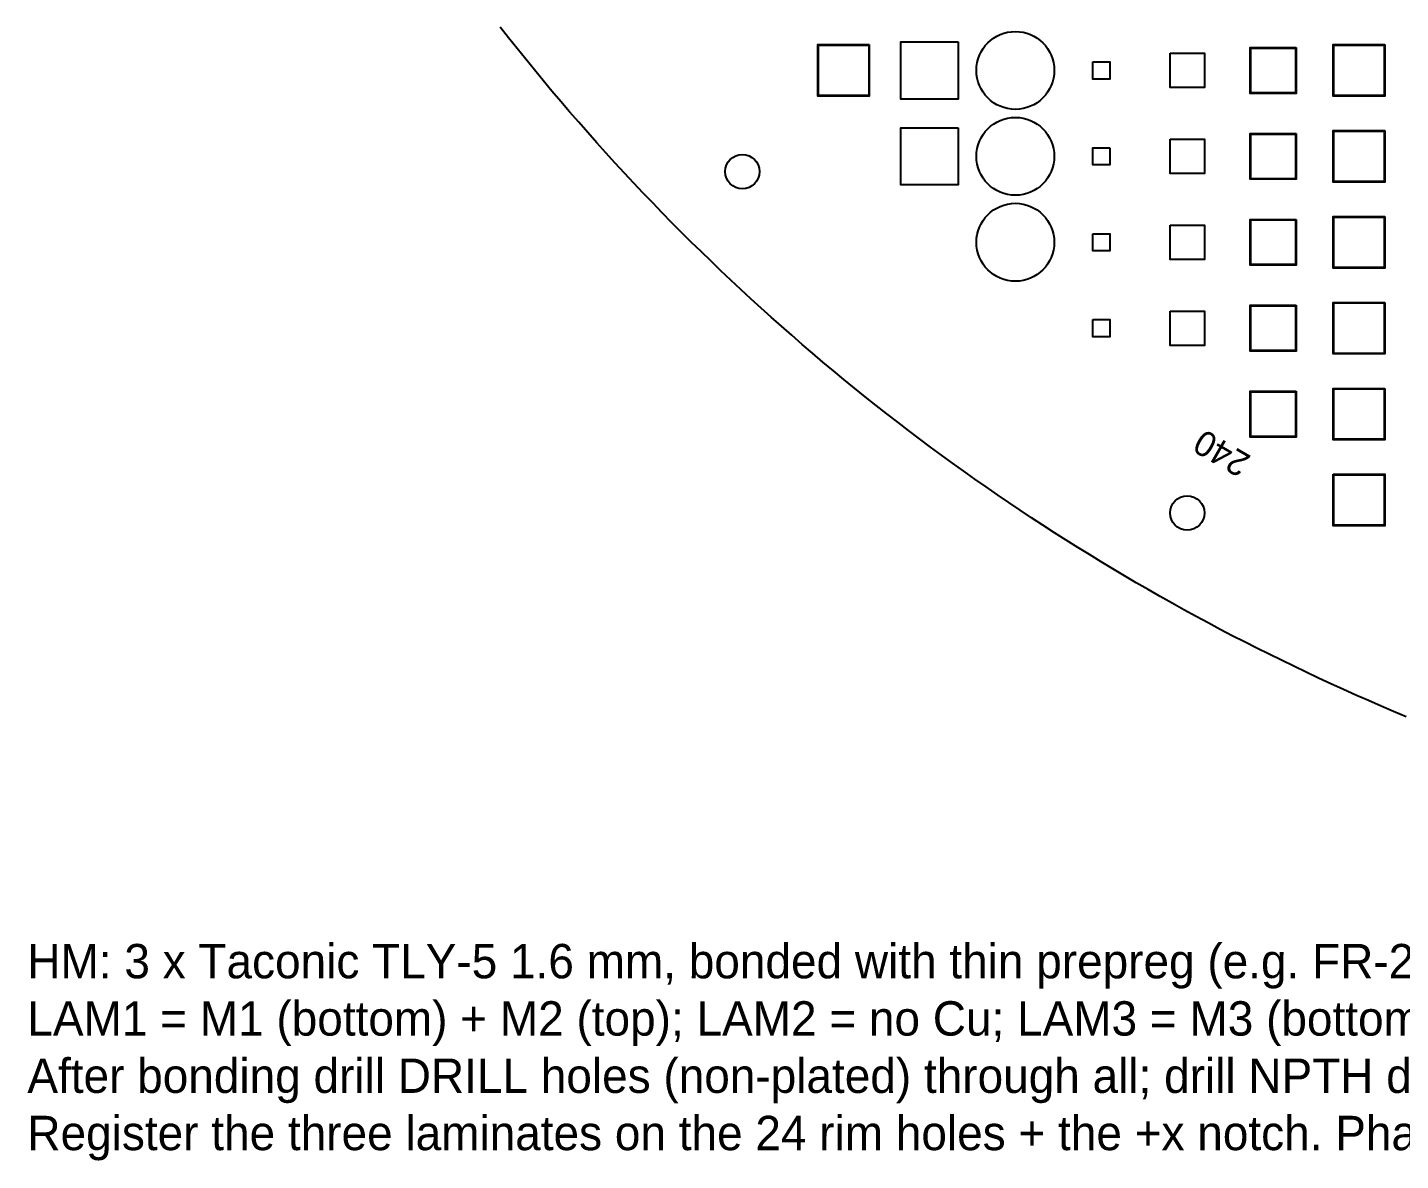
# Model space of a CAD drawing. Header units: millimetres. Extents: x -195 to 195, y -219 to 195.
# Drawn here: x -195 to -75.1, y -218.9 to -120 of the extents above; entities that cross this region are included whole.
import ezdxf
from ezdxf.enums import TextEntityAlignment as Align

# ---------------------------------------------------------------- set-up
doc = ezdxf.new("R2010")
doc.units = ezdxf.units.MM
for name, color, linetype in [('DRILL', 6, 'Continuous'), ('FAB', 8, 'Continuous'), ('M1', 1, 'Continuous'), ('M2', 30, 'Continuous'), ('M3', 5, 'Continuous'), ('M4', 3, 'Continuous'), ('NPTH', 9, 'Continuous'), ('OUTLINE', 7, 'Continuous'), ('SILK_TOP', 7, 'Continuous')]:
    doc.layers.add(name, color=color, linetype=linetype)

msp = doc.modelspace()

# ---------------------------------------------------------------- linework, layer by layer
at = {"layer": 'DRILL'}
for centre in [(-108.75, -123.75), (-108.75, -131.25), (-108.75, -138.75)]:
    msp.add_circle(centre, 3.4, dxfattribs=at)
at = {"layer": 'M1'}
for points in [[(-121.55, -121.55), (-121.55, -125.95), (-125.95, -125.95), (-125.95, -121.55)], [(-113.75, -121.25), (-113.75, -126.25), (-118.75, -126.25), (-118.75, -121.25)], [(-95.25, -122.25), (-92.25, -122.25), (-92.25, -125.25), (-95.25, -125.25)], [(-84.3, -121.8), (-84.3, -125.7), (-88.2, -125.7), (-88.2, -121.8)], [(-76.55, -121.55), (-76.55, -125.95), (-80.95, -125.95), (-80.95, -121.55)], [(-102, -123), (-100.5, -123), (-100.5, -124.5), (-102, -124.5)], [(-113.75, -128.75), (-113.75, -133.75), (-118.75, -133.75), (-118.75, -128.75)], [(-84.3, -129.3), (-84.3, -133.2), (-88.2, -133.2), (-88.2, -129.3)], [(-76.55, -129.05), (-76.55, -133.45), (-80.95, -133.45), (-80.95, -129.05)], [(-100.5, -130.5), (-100.5, -132), (-102, -132), (-102, -130.5)], [(-95.25, -129.75), (-92.25, -129.75), (-92.25, -132.75), (-95.25, -132.75)], [(-76.55, -136.55), (-76.55, -140.95), (-80.95, -140.95), (-80.95, -136.55)], [(-95.25, -137.25), (-92.25, -137.25), (-92.25, -140.25), (-95.25, -140.25)], [(-84.3, -136.8), (-84.3, -140.7), (-88.2, -140.7), (-88.2, -136.8)], [(-102, -138), (-100.5, -138), (-100.5, -139.5), (-102, -139.5)], [(-95.25, -144.75), (-92.25, -144.75), (-92.25, -147.75), (-95.25, -147.75)], [(-84.3, -144.3), (-84.3, -148.2), (-88.2, -148.2), (-88.2, -144.3)], [(-76.55, -144.05), (-76.55, -148.45), (-80.95, -148.45), (-80.95, -144.05)], [(-102, -145.5), (-100.5, -145.5), (-100.5, -147), (-102, -147)], [(-84.3, -151.8), (-84.3, -155.7), (-88.2, -155.7), (-88.2, -151.8)], [(-76.55, -151.55), (-76.55, -155.95), (-80.95, -155.95), (-80.95, -151.55)], [(-80.95, -159.05), (-76.55, -159.05), (-76.55, -163.45), (-80.95, -163.45)]]:
    msp.add_lwpolyline(points, close=True, dxfattribs=at)
at = {"layer": 'M2'}
for points in [[(-121.5, -121.5), (-121.5, -126), (-126, -126), (-126, -121.5)], [(-113.75, -121.25), (-113.75, -126.25), (-118.75, -126.25), (-118.75, -121.25)], [(-95.25, -122.25), (-92.25, -122.25), (-92.25, -125.25), (-95.25, -125.25)], [(-84.25, -121.75), (-84.25, -125.75), (-88.25, -125.75), (-88.25, -121.75)], [(-76.5, -121.5), (-76.5, -126), (-81, -126), (-81, -121.5)], [(-102, -123), (-100.5, -123), (-100.5, -124.5), (-102, -124.5)], [(-113.75, -128.75), (-113.75, -133.75), (-118.75, -133.75), (-118.75, -128.75)], [(-84.25, -129.25), (-84.25, -133.25), (-88.25, -133.25), (-88.25, -129.25)], [(-76.5, -129), (-76.5, -133.5), (-81, -133.5), (-81, -129)], [(-100.5, -130.5), (-100.5, -132), (-102, -132), (-102, -130.5)], [(-95.25, -129.75), (-92.25, -129.75), (-92.25, -132.75), (-95.25, -132.75)], [(-76.5, -136.5), (-76.5, -141), (-81, -141), (-81, -136.5)], [(-95.25, -137.25), (-92.25, -137.25), (-92.25, -140.25), (-95.25, -140.25)], [(-84.25, -136.75), (-84.25, -140.75), (-88.25, -140.75), (-88.25, -136.75)], [(-102, -138), (-100.5, -138), (-100.5, -139.5), (-102, -139.5)], [(-95.25, -144.75), (-92.25, -144.75), (-92.25, -147.75), (-95.25, -147.75)], [(-84.25, -144.25), (-84.25, -148.25), (-88.25, -148.25), (-88.25, -144.25)], [(-76.5, -144), (-76.5, -148.5), (-81, -148.5), (-81, -144)], [(-102, -145.5), (-100.5, -145.5), (-100.5, -147), (-102, -147)], [(-84.25, -151.75), (-84.25, -155.75), (-88.25, -155.75), (-88.25, -151.75)], [(-76.5, -151.5), (-76.5, -156), (-81, -156), (-81, -151.5)], [(-81, -159), (-76.5, -159), (-76.5, -163.5), (-81, -163.5)]]:
    msp.add_lwpolyline(points, close=True, dxfattribs=at)
at = {"layer": 'M3'}
for points in [[(-121.55, -121.55), (-121.55, -125.95), (-125.95, -125.95), (-125.95, -121.55)], [(-113.75, -121.25), (-113.75, -126.25), (-118.75, -126.25), (-118.75, -121.25)], [(-95.25, -122.25), (-92.25, -122.25), (-92.25, -125.25), (-95.25, -125.25)], [(-84.3, -121.8), (-84.3, -125.7), (-88.2, -125.7), (-88.2, -121.8)], [(-76.55, -121.55), (-76.55, -125.95), (-80.95, -125.95), (-80.95, -121.55)], [(-102, -123), (-100.5, -123), (-100.5, -124.5), (-102, -124.5)], [(-113.75, -128.75), (-113.75, -133.75), (-118.75, -133.75), (-118.75, -128.75)], [(-84.3, -129.3), (-84.3, -133.2), (-88.2, -133.2), (-88.2, -129.3)], [(-76.55, -129.05), (-76.55, -133.45), (-80.95, -133.45), (-80.95, -129.05)], [(-100.5, -130.5), (-100.5, -132), (-102, -132), (-102, -130.5)], [(-95.25, -129.75), (-92.25, -129.75), (-92.25, -132.75), (-95.25, -132.75)], [(-76.55, -136.55), (-76.55, -140.95), (-80.95, -140.95), (-80.95, -136.55)], [(-95.25, -137.25), (-92.25, -137.25), (-92.25, -140.25), (-95.25, -140.25)], [(-84.3, -136.8), (-84.3, -140.7), (-88.2, -140.7), (-88.2, -136.8)], [(-102, -138), (-100.5, -138), (-100.5, -139.5), (-102, -139.5)], [(-95.25, -144.75), (-92.25, -144.75), (-92.25, -147.75), (-95.25, -147.75)], [(-84.3, -144.3), (-84.3, -148.2), (-88.2, -148.2), (-88.2, -144.3)], [(-76.55, -144.05), (-76.55, -148.45), (-80.95, -148.45), (-80.95, -144.05)], [(-102, -145.5), (-100.5, -145.5), (-100.5, -147), (-102, -147)], [(-84.3, -151.8), (-84.3, -155.7), (-88.2, -155.7), (-88.2, -151.8)], [(-76.55, -151.55), (-76.55, -155.95), (-80.95, -155.95), (-80.95, -151.55)], [(-80.95, -159.05), (-76.55, -159.05), (-76.55, -163.45), (-80.95, -163.45)]]:
    msp.add_lwpolyline(points, close=True, dxfattribs=at)
at = {"layer": 'M4'}
for points in [[(-121.5, -121.5), (-121.5, -126), (-126, -126), (-126, -121.5)], [(-113.75, -121.25), (-113.75, -126.25), (-118.75, -126.25), (-118.75, -121.25)], [(-95.25, -122.25), (-92.25, -122.25), (-92.25, -125.25), (-95.25, -125.25)], [(-84.25, -121.75), (-84.25, -125.75), (-88.25, -125.75), (-88.25, -121.75)], [(-76.5, -121.5), (-76.5, -126), (-81, -126), (-81, -121.5)], [(-102, -123), (-100.5, -123), (-100.5, -124.5), (-102, -124.5)], [(-113.75, -128.75), (-113.75, -133.75), (-118.75, -133.75), (-118.75, -128.75)], [(-84.25, -129.25), (-84.25, -133.25), (-88.25, -133.25), (-88.25, -129.25)], [(-76.5, -129), (-76.5, -133.5), (-81, -133.5), (-81, -129)], [(-100.5, -130.5), (-100.5, -132), (-102, -132), (-102, -130.5)], [(-95.25, -129.75), (-92.25, -129.75), (-92.25, -132.75), (-95.25, -132.75)], [(-76.5, -136.5), (-76.5, -141), (-81, -141), (-81, -136.5)], [(-95.25, -137.25), (-92.25, -137.25), (-92.25, -140.25), (-95.25, -140.25)], [(-84.25, -136.75), (-84.25, -140.75), (-88.25, -140.75), (-88.25, -136.75)], [(-102, -138), (-100.5, -138), (-100.5, -139.5), (-102, -139.5)], [(-95.25, -144.75), (-92.25, -144.75), (-92.25, -147.75), (-95.25, -147.75)], [(-84.25, -144.25), (-84.25, -148.25), (-88.25, -148.25), (-88.25, -144.25)], [(-76.5, -144), (-76.5, -148.5), (-81, -148.5), (-81, -144)], [(-102, -145.5), (-100.5, -145.5), (-100.5, -147), (-102, -147)], [(-84.25, -151.75), (-84.25, -155.75), (-88.25, -155.75), (-88.25, -151.75)], [(-76.5, -151.5), (-76.5, -156), (-81, -156), (-81, -151.5)], [(-81, -159), (-76.5, -159), (-76.5, -163.5), (-81, -163.5)]]:
    msp.add_lwpolyline(points, close=True, dxfattribs=at)
at = {"layer": 'NPTH'}
for centre in [(-132.58, -132.58), (-93.75, -162.38)]:
    msp.add_circle(centre, 1.5, dxfattribs=at)
at = {"layer": 'OUTLINE'}
msp.add_lwpolyline([(-74.62, -180.16), (-75.73, -179.7), (-76.83, -179.23), (-77.93, -178.75), (-79.02, -178.27), (-80.11, -177.78), (-81.2, -177.29), (-82.29, -176.79), (-83.37, -176.28), (-84.45, -175.76), (-85.53, -175.24), (-86.6, -174.71), (-87.67, -174.18), (-88.74, -173.64), (-89.81, -173.09), (-90.87, -172.54), (-91.92, -171.97), (-92.98, -171.41), (-94.03, -170.83), (-95.07, -170.25), (-96.12, -169.67), (-97.15, -169.07), (-98.19, -168.47), (-99.22, -167.87), (-100.25, -167.26), (-101.27, -166.64), (-102.29, -166.01), (-103.31, -165.38), (-104.32, -164.75), (-105.33, -164.1), (-106.34, -163.45), (-107.34, -162.8), (-108.34, -162.14), (-109.33, -161.47), (-110.32, -160.79), (-111.3, -160.11), (-112.28, -159.43), (-113.26, -158.74), (-114.23, -158.04), (-115.2, -157.34), (-116.16, -156.63), (-117.12, -155.91), (-118.07, -155.19), (-119.02, -154.46), (-119.97, -153.73), (-120.91, -152.99), (-121.85, -152.24), (-122.78, -151.49), (-123.71, -150.74), (-124.63, -149.98), (-125.55, -149.21), (-126.46, -148.43), (-127.37, -147.66), (-128.27, -146.87), (-129.17, -146.08), (-130.06, -145.29), (-130.95, -144.49), (-131.84, -143.68), (-132.72, -142.87), (-133.59, -142.05), (-134.46, -141.23), (-135.32, -140.4), (-136.18, -139.57), (-137.04, -138.73), (-137.89, -137.89), (-138.73, -137.04), (-139.57, -136.18), (-140.4, -135.32), (-141.23, -134.46), (-142.05, -133.59), (-142.87, -132.72), (-143.68, -131.84), (-144.49, -130.95), (-145.29, -130.06), (-146.08, -129.17), (-146.87, -128.27), (-147.66, -127.37), (-148.43, -126.46), (-149.21, -125.55), (-149.98, -124.63), (-150.74, -123.71), (-151.49, -122.78), (-152.24, -121.85), (-152.99, -120.91), (-153.73, -119.97)], dxfattribs=at)

# ---------------------------------------------------------------- texts
at = {"layer": 'FAB'}
for s, p in [('HM: 3 x Taconic TLY-5 1.6 mm, bonded with thin prepreg (e.g. FR-27/fastRise 0.1 mm) [ASSUMED, paper ignores prepreg].', (-195, -203)), ('LAM1 = M1 (bottom) + M2 (top); LAM2 = no Cu; LAM3 = M3 (bottom) + M4 (top). Order from RLSA side: LAM1, LAM2, LAM3.', (-195, -208)), ('After bonding drill DRILL holes (non-plated) through all; drill NPTH d3.0 (24x on R187.5). Cu 17 um, no finish needed (or ENIG).', (-195, -213)), ('Register the three laminates on the 24 rim holes + the +x notch. Phase-delay axis = +x (arrow).', (-195, -218))]:
    msp.add_text(s, height=3, dxfattribs=at).set_placement(p)
at = {"layer": 'SILK_TOP'}
msp.add_text('240', height=2.2, rotation=150, dxfattribs=at).set_placement((-90.75, -157.18), align=Align.MIDDLE_CENTER)

doc.saveas('drawing.dxf')
